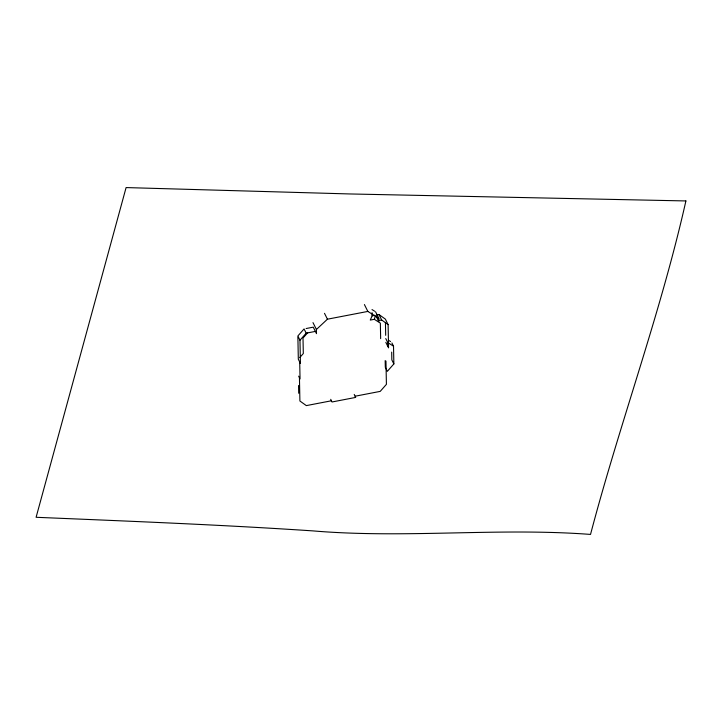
<?xml version="1.0" encoding="UTF-8"?>
<svg xmlns="http://www.w3.org/2000/svg" width="722" height="722" viewBox="0 0 722 722"><rect width="100%" height="100%" fill="white"/><g stroke="black" fill="none" stroke-linecap="round" stroke-linejoin="round"><path stroke-width="1.08" d="M372.065 312.698L372.128 315.83L370.269 320.09L374.33 319.314L375.296 316.191M299.747 357.598L303.312 353.536L303.005 338.013L307.698 332.761M297.888 337.084L298.321 359.222L300.433 363.464L299.973 340.215L306.182 333.167L315.361 331.407M391.902 342.941L393.517 346.181L393.86 363.933L387.326 371.343L385.304 367.29L385.178 360.603M306.11 328.537L313.249 327.165L316.489 333.654L316.407 329.485L327.436 319.196L367.832 311.426L378.788 318.276L378.851 321.651L376.072 316.074M372.128 315.83L374.745 315.324M376.451 315L378.951 314.512L385.377 319.124L388.111 324.611L388.562 347.86L385.837 342.372M378.355 320.64L381.685 319.999L388.111 324.611M331.434 400.782L306.336 405.611L299.901 400.999L299.45 377.759M355.107 396.225L380.205 391.387L386.414 384.348L385.954 361.099M388.626 340.351L390.539 341.533M393.517 346.181L387.777 342.616L387.849 346.425M372.01 309.567L374.664 311.227M374.33 319.314L380.35 323.122L380.656 338.645M378.951 314.512L381.685 319.999M375.548 311.778L378.788 318.276M385.756 338.564L388.49 344.051M364.411 304.558L367.832 311.426M393.86 363.933L391.838 359.881L391.694 352.119M324.503 313.321L327.436 319.196M354.213 394.42L355.702 397.407L332.03 401.973L330.703 399.311M312.987 322.626L316.407 329.485M306.182 333.167L304.07 328.934L297.861 335.974L299.973 340.215M298.646 376.144L300.045 378.942L299.711 362.02M385.44 322.364L385.692 335.324M298.547 385.512L298.7 393.264M685.9 200.942C660.513 313.862 619.954 422.578 590.524 534.424C498.063 527.43 405.367 538.72 312.897 530.887C220.715 524.75 128.399 521.167 36.1 517.286L126.097 187.576L349.908 193.956L685.9 200.942"/></g></svg>
